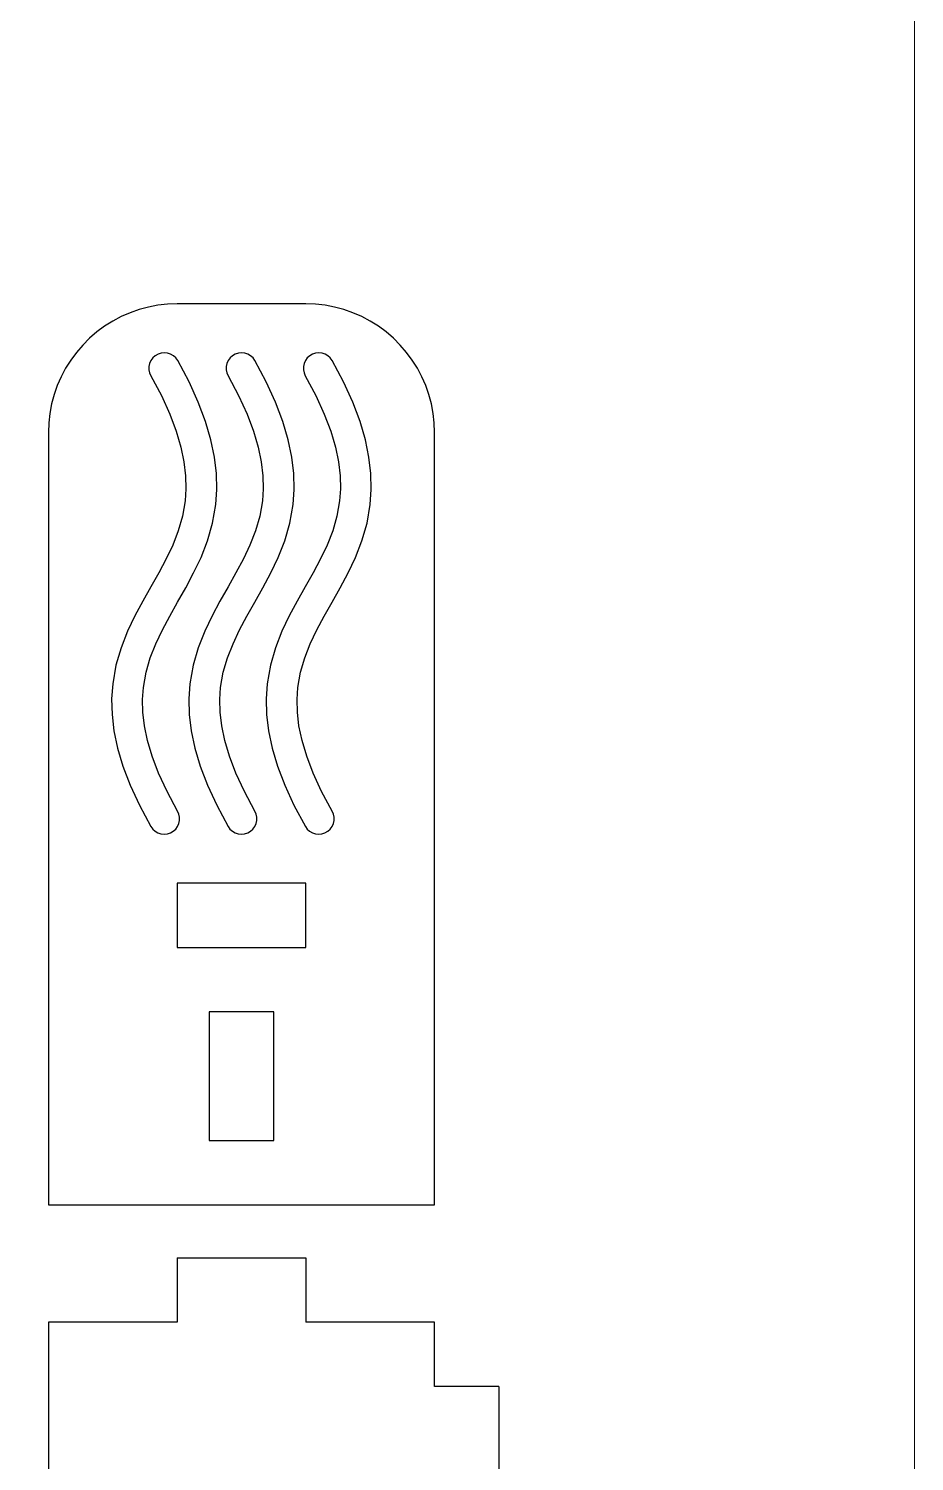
# Model space of a CAD drawing. Header units: millimetres. Extents: x -3928 to -434, y -548 to 1409.
# Drawn here: x -2797.2 to -2728.4, y 608.3 to 719.6 of the extents above; entities that cross this region are included whole.
import ezdxf

# ---------------------------------------------------------------- set-up
doc = ezdxf.new("R2010")
doc.units = ezdxf.units.MM
doc.header["$MEASUREMENT"] = 0
doc.layers.add('layer 1', color=7, linetype='Continuous')

msp = doc.modelspace()

# ---------------------------------------------------------------- linework, layer by layer
at = {"layer": 'layer 1', "color": 250, "lineweight": 9}
msp.add_lwpolyline([(-3928.424, 422.392), (-2728.424, 422.392), (-2728.424, 1322.392), (-3928.424, 1322.392), (-3928.424, 422.392)], close=True, dxfattribs=at)
at = {"layer": 'layer 1', "color": 1, "lineweight": 25}
for points, knots in [([(-2785.6872, 698.2027), (-2785.6872, 698.2027), (-2786.4344, 698.1749), (-2786.4344, 698.1749), (-2786.4344, 698.1749), (-2786.4344, 698.1749), (-2787.1777, 698.0909), (-2787.1777, 698.0909), (-2787.1777, 698.0909), (-2787.1777, 698.0909), (-2787.9125, 697.9519), (-2787.9125, 697.9519), (-2787.9125, 697.9519), (-2787.9125, 697.9519), (-2788.6347, 697.7586), (-2788.6347, 697.7586), (-2788.6347, 697.7586), (-2788.6347, 697.7586), (-2789.3406, 697.5116), (-2789.3406, 697.5116), (-2789.3406, 697.5116), (-2789.3406, 697.5116), (-2790.026, 697.2125), (-2790.026, 697.2125), (-2790.026, 697.2125), (-2790.026, 697.2125), (-2790.6871, 696.8629), (-2790.6871, 696.8629), (-2790.6871, 696.8629), (-2790.6871, 696.8629), (-2791.3204, 696.4653), (-2791.3204, 696.4653), (-2791.3204, 696.4653), (-2791.3204, 696.4653), (-2791.9222, 696.0212), (-2791.9222, 696.0212), (-2791.9222, 696.0212), (-2791.9222, 696.0212), (-2792.4888, 695.5333), (-2792.4888, 695.5333), (-2792.4888, 695.5333), (-2792.4888, 695.5333), (-2793.0176, 695.0045), (-2793.0176, 695.0045), (-2793.0176, 695.0045), (-2793.0176, 695.0045), (-2793.5055, 694.4375), (-2793.5055, 694.4375), (-2793.5055, 694.4375), (-2793.5055, 694.4375), (-2793.9496, 693.8361), (-2793.9496, 693.8361), (-2793.9496, 693.8361), (-2793.9496, 693.8361), (-2794.3476, 693.2028), (-2794.3476, 693.2028), (-2794.3476, 693.2028), (-2794.3476, 693.2028), (-2794.6968, 692.5417), (-2794.6968, 692.5417), (-2794.6968, 692.5417), (-2794.6968, 692.5417), (-2794.996, 691.8563), (-2794.996, 691.8563), (-2794.996, 691.8563), (-2794.996, 691.8563), (-2795.2429, 691.1504), (-2795.2429, 691.1504), (-2795.2429, 691.1504), (-2795.2429, 691.1504), (-2795.4366, 690.4279), (-2795.4366, 690.4279), (-2795.4366, 690.4279), (-2795.4366, 690.4279), (-2795.5756, 689.693), (-2795.5756, 689.693), (-2795.5756, 689.693), (-2795.5756, 689.693), (-2795.6592, 688.9501), (-2795.6592, 688.9501), (-2795.6592, 688.9501), (-2795.6592, 688.9501), (-2795.6871, 688.2029), (-2795.6871, 688.2029)], [0, 0, 0, 0, 0.04545455, 0.04545455, 0.04545455, 0.04545455, 0.09090909, 0.09090909, 0.09090909, 0.09090909, 0.13636364, 0.13636364, 0.13636364, 0.13636364, 0.18181818, 0.18181818, 0.18181818, 0.18181818, 0.22727273, 0.22727273, 0.22727273, 0.22727273, 0.27272727, 0.27272727, 0.27272727, 0.27272727, 0.31818182, 0.31818182, 0.31818182, 0.31818182, 0.36363636, 0.36363636, 0.36363636, 0.36363636, 0.40909091, 0.40909091, 0.40909091, 0.40909091, 0.45454545, 0.45454545, 0.45454545, 0.45454545, 0.5, 0.5, 0.5, 0.5, 0.54545455, 0.54545455, 0.54545455, 0.54545455, 0.59090909, 0.59090909, 0.59090909, 0.59090909, 0.63636364, 0.63636364, 0.63636364, 0.63636364, 0.68181818, 0.68181818, 0.68181818, 0.68181818, 0.72727273, 0.72727273, 0.72727273, 0.72727273, 0.77272727, 0.77272727, 0.77272727, 0.77272727, 0.81818182, 0.81818182, 0.81818182, 0.81818182, 0.86363636, 0.86363636, 0.86363636, 0.86363636, 0.90909091, 0.90909091, 0.90909091, 0.90909091, 1, 1, 1, 1]), ([(-2765.6872, 688.2029), (-2765.6872, 688.2029), (-2765.7151, 688.9501), (-2765.7151, 688.9501), (-2765.7151, 688.9501), (-2765.7151, 688.9501), (-2765.799, 689.693), (-2765.799, 689.693), (-2765.799, 689.693), (-2765.799, 689.693), (-2765.938, 690.4279), (-2765.938, 690.4279), (-2765.938, 690.4279), (-2765.938, 690.4279), (-2766.1313, 691.1504), (-2766.1313, 691.1504), (-2766.1313, 691.1504), (-2766.1313, 691.1504), (-2766.3786, 691.8563), (-2766.3786, 691.8563), (-2766.3786, 691.8563), (-2766.3786, 691.8563), (-2766.6774, 692.5417), (-2766.6774, 692.5417), (-2766.6774, 692.5417), (-2766.6774, 692.5417), (-2767.027, 693.2028), (-2767.027, 693.2028), (-2767.027, 693.2028), (-2767.027, 693.2028), (-2767.425, 693.8361), (-2767.425, 693.8361), (-2767.425, 693.8361), (-2767.425, 693.8361), (-2767.8688, 694.4375), (-2767.8688, 694.4375), (-2767.8688, 694.4375), (-2767.8688, 694.4375), (-2768.3567, 695.0045), (-2768.3567, 695.0045), (-2768.3567, 695.0045), (-2768.3567, 695.0045), (-2768.8855, 695.5333), (-2768.8855, 695.5333), (-2768.8855, 695.5333), (-2768.8855, 695.5333), (-2769.4524, 696.0212), (-2769.4524, 696.0212), (-2769.4524, 696.0212), (-2769.4524, 696.0212), (-2770.0539, 696.4653), (-2770.0539, 696.4653), (-2770.0539, 696.4653), (-2770.0539, 696.4653), (-2770.6871, 696.8629), (-2770.6871, 696.8629), (-2770.6871, 696.8629), (-2770.6871, 696.8629), (-2771.3482, 697.2125), (-2771.3482, 697.2125), (-2771.3482, 697.2125), (-2771.3482, 697.2125), (-2772.0337, 697.5116), (-2772.0337, 697.5116), (-2772.0337, 697.5116), (-2772.0337, 697.5116), (-2772.7396, 697.7586), (-2772.7396, 697.7586), (-2772.7396, 697.7586), (-2772.7396, 697.7586), (-2773.4621, 697.9519), (-2773.4621, 697.9519), (-2773.4621, 697.9519), (-2773.4621, 697.9519), (-2774.1969, 698.0909), (-2774.1969, 698.0909), (-2774.1969, 698.0909), (-2774.1969, 698.0909), (-2774.9398, 698.1749), (-2774.9398, 698.1749), (-2774.9398, 698.1749), (-2774.9398, 698.1749), (-2775.6874, 698.2027), (-2775.6874, 698.2027)], [0, 0, 0, 0, 0.04545455, 0.04545455, 0.04545455, 0.04545455, 0.09090909, 0.09090909, 0.09090909, 0.09090909, 0.13636364, 0.13636364, 0.13636364, 0.13636364, 0.18181818, 0.18181818, 0.18181818, 0.18181818, 0.22727273, 0.22727273, 0.22727273, 0.22727273, 0.27272727, 0.27272727, 0.27272727, 0.27272727, 0.31818182, 0.31818182, 0.31818182, 0.31818182, 0.36363636, 0.36363636, 0.36363636, 0.36363636, 0.40909091, 0.40909091, 0.40909091, 0.40909091, 0.45454545, 0.45454545, 0.45454545, 0.45454545, 0.5, 0.5, 0.5, 0.5, 0.54545455, 0.54545455, 0.54545455, 0.54545455, 0.59090909, 0.59090909, 0.59090909, 0.59090909, 0.63636364, 0.63636364, 0.63636364, 0.63636364, 0.68181818, 0.68181818, 0.68181818, 0.68181818, 0.72727273, 0.72727273, 0.72727273, 0.72727273, 0.77272727, 0.77272727, 0.77272727, 0.77272727, 0.81818182, 0.81818182, 0.81818182, 0.81818182, 0.86363636, 0.86363636, 0.86363636, 0.86363636, 0.90909091, 0.90909091, 0.90909091, 0.90909091, 1, 1, 1, 1]), ([(-2785.6467, 658.8006), (-2785.6467, 658.8006), (-2786.4654, 660.3215), (-2786.4654, 660.3215), (-2786.4654, 660.3215), (-2786.4654, 660.3215), (-2787.1199, 661.7372), (-2787.1199, 661.7372), (-2787.1199, 661.7372), (-2787.1199, 661.7372), (-2787.6219, 663.053), (-2787.6219, 663.053), (-2787.6219, 663.053), (-2787.6219, 663.053), (-2787.9849, 664.2757), (-2787.9849, 664.2757), (-2787.9849, 664.2757), (-2787.9849, 664.2757), (-2788.2219, 665.4124), (-2788.2219, 665.4124), (-2788.2219, 665.4124), (-2788.2219, 665.4124), (-2788.3468, 666.4725), (-2788.3468, 666.4725), (-2788.3468, 666.4725), (-2788.3468, 666.4725), (-2788.3715, 667.4652), (-2788.3715, 667.4652), (-2788.3715, 667.4652), (-2788.3715, 667.4652), (-2788.3077, 668.4022), (-2788.3077, 668.4022), (-2788.3077, 668.4022), (-2788.3077, 668.4022), (-2788.1013, 669.5843), (-2788.1013, 669.5843), (-2788.1013, 669.5843), (-2788.1013, 669.5843), (-2787.7746, 670.7111), (-2787.7746, 670.7111), (-2787.7746, 670.7111), (-2787.7746, 670.7111), (-2787.346, 671.8037), (-2787.346, 671.8037), (-2787.346, 671.8037), (-2787.346, 671.8037), (-2786.8334, 672.8789), (-2786.8334, 672.8789), (-2786.8334, 672.8789), (-2786.8334, 672.8789), (-2786.2587, 673.9514), (-2786.2587, 673.9514), (-2786.2587, 673.9514), (-2786.2587, 673.9514), (-2785.6452, 675.0351), (-2785.6452, 675.0351), (-2785.6452, 675.0351), (-2785.6452, 675.0351), (-2785.0169, 676.1446), (-2785.0169, 676.1446), (-2785.0169, 676.1446), (-2785.0169, 676.1446), (-2784.4021, 677.2961), (-2784.4021, 677.2961), (-2784.4021, 677.2961), (-2784.4021, 677.2961), (-2783.8295, 678.505), (-2783.8295, 678.505), (-2783.8295, 678.505), (-2783.8295, 678.505), (-2783.3296, 679.7874), (-2783.3296, 679.7874), (-2783.3296, 679.7874), (-2783.3296, 679.7874), (-2782.9359, 681.1565), (-2782.9359, 681.1565), (-2782.9359, 681.1565), (-2782.9359, 681.1565), (-2782.6823, 682.6223), (-2782.6823, 682.6223), (-2782.6823, 682.6223), (-2782.6823, 682.6223), (-2782.6036, 683.7886), (-2782.6036, 683.7886), (-2782.6036, 683.7886), (-2782.6036, 683.7886), (-2782.6336, 685.0141), (-2782.6336, 685.0141), (-2782.6336, 685.0141), (-2782.6336, 685.0141), (-2782.7835, 686.3007), (-2782.7835, 686.3007), (-2782.7835, 686.3007), (-2782.7835, 686.3007), (-2783.0622, 687.6519), (-2783.0622, 687.6519), (-2783.0622, 687.6519), (-2783.0622, 687.6519), (-2783.4788, 689.0707), (-2783.4788, 689.0707), (-2783.4788, 689.0707), (-2783.4788, 689.0707), (-2784.0419, 690.5633), (-2784.0419, 690.5633), (-2784.0419, 690.5633), (-2784.0419, 690.5633), (-2784.7605, 692.136), (-2784.7605, 692.136), (-2784.7605, 692.136), (-2784.7605, 692.136), (-2785.6438, 693.7955), (-2785.6438, 693.7955)], [0, 0, 0, 0, 0.03448276, 0.03448276, 0.03448276, 0.03448276, 0.06896552, 0.06896552, 0.06896552, 0.06896552, 0.10344828, 0.10344828, 0.10344828, 0.10344828, 0.13793103, 0.13793103, 0.13793103, 0.13793103, 0.17241379, 0.17241379, 0.17241379, 0.17241379, 0.20689655, 0.20689655, 0.20689655, 0.20689655, 0.24137931, 0.24137931, 0.24137931, 0.24137931, 0.27586207, 0.27586207, 0.27586207, 0.27586207, 0.31034483, 0.31034483, 0.31034483, 0.31034483, 0.34482759, 0.34482759, 0.34482759, 0.34482759, 0.37931034, 0.37931034, 0.37931034, 0.37931034, 0.4137931, 0.4137931, 0.4137931, 0.4137931, 0.44827586, 0.44827586, 0.44827586, 0.44827586, 0.48275862, 0.48275862, 0.48275862, 0.48275862, 0.51724138, 0.51724138, 0.51724138, 0.51724138, 0.55172414, 0.55172414, 0.55172414, 0.55172414, 0.5862069, 0.5862069, 0.5862069, 0.5862069, 0.62068966, 0.62068966, 0.62068966, 0.62068966, 0.65517241, 0.65517241, 0.65517241, 0.65517241, 0.68965517, 0.68965517, 0.68965517, 0.68965517, 0.72413793, 0.72413793, 0.72413793, 0.72413793, 0.75862069, 0.75862069, 0.75862069, 0.75862069, 0.79310345, 0.79310345, 0.79310345, 0.79310345, 0.82758621, 0.82758621, 0.82758621, 0.82758621, 0.86206897, 0.86206897, 0.86206897, 0.86206897, 0.89655172, 0.89655172, 0.89655172, 0.89655172, 0.93103448, 0.93103448, 0.93103448, 0.93103448, 1, 1, 1, 1]), ([(-2785.6438, 693.7955), (-2785.6438, 693.7955), (-2785.7899, 693.9997), (-2785.7899, 693.9997), (-2785.7899, 693.9997), (-2785.7899, 693.9997), (-2785.9754, 694.1687), (-2785.9754, 694.1687), (-2785.9754, 694.1687), (-2785.9754, 694.1687), (-2786.1917, 694.2957), (-2786.1917, 694.2957), (-2786.1917, 694.2957), (-2786.1917, 694.2957), (-2786.4298, 694.3747), (-2786.4298, 694.3747), (-2786.4298, 694.3747), (-2786.4298, 694.3747), (-2786.6789, 694.4026), (-2786.6789, 694.4026), (-2786.6789, 694.4026), (-2786.6789, 694.4026), (-2786.9286, 694.3783), (-2786.9286, 694.3783), (-2786.9286, 694.3783), (-2786.9286, 694.3783), (-2787.1678, 694.3024), (-2787.1678, 694.3024), (-2787.1678, 694.3024), (-2787.1678, 694.3024), (-2787.3858, 694.1782), (-2787.3858, 694.1782), (-2787.3858, 694.1782), (-2787.3858, 694.1782), (-2787.5735, 694.0117), (-2787.5735, 694.0117), (-2787.5735, 694.0117), (-2787.5735, 694.0117), (-2787.7224, 693.8099), (-2787.7224, 693.8099), (-2787.7224, 693.8099), (-2787.7224, 693.8099), (-2787.8261, 693.5813), (-2787.8261, 693.5813), (-2787.8261, 693.5813), (-2787.8261, 693.5813), (-2787.8797, 693.3362), (-2787.8797, 693.3362), (-2787.8797, 693.3362), (-2787.8797, 693.3362), (-2787.8815, 693.0853), (-2787.8815, 693.0853), (-2787.8815, 693.0853), (-2787.8815, 693.0853), (-2787.8311, 692.8398), (-2787.8311, 692.8398), (-2787.8311, 692.8398), (-2787.8311, 692.8398), (-2787.7305, 692.6098), (-2787.7305, 692.6098)], [0, 0, 0, 0, 0.0625, 0.0625, 0.0625, 0.0625, 0.125, 0.125, 0.125, 0.125, 0.1875, 0.1875, 0.1875, 0.1875, 0.25, 0.25, 0.25, 0.25, 0.3125, 0.3125, 0.3125, 0.3125, 0.375, 0.375, 0.375, 0.375, 0.4375, 0.4375, 0.4375, 0.4375, 0.5, 0.5, 0.5, 0.5, 0.5625, 0.5625, 0.5625, 0.5625, 0.625, 0.625, 0.625, 0.625, 0.6875, 0.6875, 0.6875, 0.6875, 0.75, 0.75, 0.75, 0.75, 0.8125, 0.8125, 0.8125, 0.8125, 0.875, 0.875, 0.875, 0.875, 1, 1, 1, 1]), ([(-2779.6466, 658.8006), (-2779.6466, 658.8006), (-2780.4654, 660.3215), (-2780.4654, 660.3215), (-2780.4654, 660.3215), (-2780.4654, 660.3215), (-2781.1198, 661.7372), (-2781.1198, 661.7372), (-2781.1198, 661.7372), (-2781.1198, 661.7372), (-2781.6218, 663.053), (-2781.6218, 663.053), (-2781.6218, 663.053), (-2781.6218, 663.053), (-2781.9848, 664.2757), (-2781.9848, 664.2757), (-2781.9848, 664.2757), (-2781.9848, 664.2757), (-2782.2219, 665.4124), (-2782.2219, 665.4124), (-2782.2219, 665.4124), (-2782.2219, 665.4124), (-2782.3468, 666.4725), (-2782.3468, 666.4725), (-2782.3468, 666.4725), (-2782.3468, 666.4725), (-2782.3715, 667.4652), (-2782.3715, 667.4652), (-2782.3715, 667.4652), (-2782.3715, 667.4652), (-2782.3076, 668.4022), (-2782.3076, 668.4022), (-2782.3076, 668.4022), (-2782.3076, 668.4022), (-2782.1012, 669.5843), (-2782.1012, 669.5843), (-2782.1012, 669.5843), (-2782.1012, 669.5843), (-2781.7746, 670.7111), (-2781.7746, 670.7111), (-2781.7746, 670.7111), (-2781.7746, 670.7111), (-2781.3459, 671.8037), (-2781.3459, 671.8037), (-2781.3459, 671.8037), (-2781.3459, 671.8037), (-2780.8334, 672.8789), (-2780.8334, 672.8789), (-2780.8334, 672.8789), (-2780.8334, 672.8789), (-2780.2587, 673.9514), (-2780.2587, 673.9514), (-2780.2587, 673.9514), (-2780.2587, 673.9514), (-2779.6452, 675.0351), (-2779.6452, 675.0351), (-2779.6452, 675.0351), (-2779.6452, 675.0351), (-2779.0169, 676.1446), (-2779.0169, 676.1446), (-2779.0169, 676.1446), (-2779.0169, 676.1446), (-2778.402, 677.2961), (-2778.402, 677.2961), (-2778.402, 677.2961), (-2778.402, 677.2961), (-2777.8294, 678.505), (-2777.8294, 678.505), (-2777.8294, 678.505), (-2777.8294, 678.505), (-2777.3296, 679.7874), (-2777.3296, 679.7874), (-2777.3296, 679.7874), (-2777.3296, 679.7874), (-2776.9359, 681.1565), (-2776.9359, 681.1565), (-2776.9359, 681.1565), (-2776.9359, 681.1565), (-2776.6822, 682.6223), (-2776.6822, 682.6223), (-2776.6822, 682.6223), (-2776.6822, 682.6223), (-2776.6035, 683.7886), (-2776.6035, 683.7886), (-2776.6035, 683.7886), (-2776.6035, 683.7886), (-2776.6339, 685.0141), (-2776.6339, 685.0141), (-2776.6339, 685.0141), (-2776.6339, 685.0141), (-2776.7835, 686.3007), (-2776.7835, 686.3007), (-2776.7835, 686.3007), (-2776.7835, 686.3007), (-2777.0622, 687.6519), (-2777.0622, 687.6519), (-2777.0622, 687.6519), (-2777.0622, 687.6519), (-2777.4788, 689.0707), (-2777.4788, 689.0707), (-2777.4788, 689.0707), (-2777.4788, 689.0707), (-2778.0418, 690.5633), (-2778.0418, 690.5633), (-2778.0418, 690.5633), (-2778.0418, 690.5633), (-2778.7604, 692.136), (-2778.7604, 692.136), (-2778.7604, 692.136), (-2778.7604, 692.136), (-2779.6438, 693.7955), (-2779.6438, 693.7955)], [0, 0, 0, 0, 0.03448276, 0.03448276, 0.03448276, 0.03448276, 0.06896552, 0.06896552, 0.06896552, 0.06896552, 0.10344828, 0.10344828, 0.10344828, 0.10344828, 0.13793103, 0.13793103, 0.13793103, 0.13793103, 0.17241379, 0.17241379, 0.17241379, 0.17241379, 0.20689655, 0.20689655, 0.20689655, 0.20689655, 0.24137931, 0.24137931, 0.24137931, 0.24137931, 0.27586207, 0.27586207, 0.27586207, 0.27586207, 0.31034483, 0.31034483, 0.31034483, 0.31034483, 0.34482759, 0.34482759, 0.34482759, 0.34482759, 0.37931034, 0.37931034, 0.37931034, 0.37931034, 0.4137931, 0.4137931, 0.4137931, 0.4137931, 0.44827586, 0.44827586, 0.44827586, 0.44827586, 0.48275862, 0.48275862, 0.48275862, 0.48275862, 0.51724138, 0.51724138, 0.51724138, 0.51724138, 0.55172414, 0.55172414, 0.55172414, 0.55172414, 0.5862069, 0.5862069, 0.5862069, 0.5862069, 0.62068966, 0.62068966, 0.62068966, 0.62068966, 0.65517241, 0.65517241, 0.65517241, 0.65517241, 0.68965517, 0.68965517, 0.68965517, 0.68965517, 0.72413793, 0.72413793, 0.72413793, 0.72413793, 0.75862069, 0.75862069, 0.75862069, 0.75862069, 0.79310345, 0.79310345, 0.79310345, 0.79310345, 0.82758621, 0.82758621, 0.82758621, 0.82758621, 0.86206897, 0.86206897, 0.86206897, 0.86206897, 0.89655172, 0.89655172, 0.89655172, 0.89655172, 0.93103448, 0.93103448, 0.93103448, 0.93103448, 1, 1, 1, 1]), ([(-2779.6438, 693.7955), (-2779.6438, 693.7955), (-2779.7898, 693.9997), (-2779.7898, 693.9997), (-2779.7898, 693.9997), (-2779.7898, 693.9997), (-2779.9754, 694.1687), (-2779.9754, 694.1687), (-2779.9754, 694.1687), (-2779.9754, 694.1687), (-2780.1916, 694.2957), (-2780.1916, 694.2957), (-2780.1916, 694.2957), (-2780.1916, 694.2957), (-2780.4298, 694.3747), (-2780.4298, 694.3747), (-2780.4298, 694.3747), (-2780.4298, 694.3747), (-2780.6792, 694.4026), (-2780.6792, 694.4026), (-2780.6792, 694.4026), (-2780.6792, 694.4026), (-2780.9286, 694.3783), (-2780.9286, 694.3783), (-2780.9286, 694.3783), (-2780.9286, 694.3783), (-2781.1678, 694.3024), (-2781.1678, 694.3024), (-2781.1678, 694.3024), (-2781.1678, 694.3024), (-2781.3858, 694.1782), (-2781.3858, 694.1782), (-2781.3858, 694.1782), (-2781.3858, 694.1782), (-2781.5735, 694.0117), (-2781.5735, 694.0117), (-2781.5735, 694.0117), (-2781.5735, 694.0117), (-2781.7224, 693.8099), (-2781.7224, 693.8099), (-2781.7224, 693.8099), (-2781.7224, 693.8099), (-2781.8261, 693.5813), (-2781.8261, 693.5813), (-2781.8261, 693.5813), (-2781.8261, 693.5813), (-2781.8797, 693.3362), (-2781.8797, 693.3362), (-2781.8797, 693.3362), (-2781.8797, 693.3362), (-2781.8815, 693.0853), (-2781.8815, 693.0853), (-2781.8815, 693.0853), (-2781.8815, 693.0853), (-2781.831, 692.8398), (-2781.831, 692.8398), (-2781.831, 692.8398), (-2781.831, 692.8398), (-2781.7305, 692.6098), (-2781.7305, 692.6098)], [0, 0, 0, 0, 0.0625, 0.0625, 0.0625, 0.0625, 0.125, 0.125, 0.125, 0.125, 0.1875, 0.1875, 0.1875, 0.1875, 0.25, 0.25, 0.25, 0.25, 0.3125, 0.3125, 0.3125, 0.3125, 0.375, 0.375, 0.375, 0.375, 0.4375, 0.4375, 0.4375, 0.4375, 0.5, 0.5, 0.5, 0.5, 0.5625, 0.5625, 0.5625, 0.5625, 0.625, 0.625, 0.625, 0.625, 0.6875, 0.6875, 0.6875, 0.6875, 0.75, 0.75, 0.75, 0.75, 0.8125, 0.8125, 0.8125, 0.8125, 0.875, 0.875, 0.875, 0.875, 1, 1, 1, 1]), ([(-2773.6469, 658.8006), (-2773.6469, 658.8006), (-2774.4657, 660.3215), (-2774.4657, 660.3215), (-2774.4657, 660.3215), (-2774.4657, 660.3215), (-2775.1198, 661.7372), (-2775.1198, 661.7372), (-2775.1198, 661.7372), (-2775.1198, 661.7372), (-2775.6218, 663.053), (-2775.6218, 663.053), (-2775.6218, 663.053), (-2775.6218, 663.053), (-2775.9848, 664.2757), (-2775.9848, 664.2757), (-2775.9848, 664.2757), (-2775.9848, 664.2757), (-2776.2218, 665.4124), (-2776.2218, 665.4124), (-2776.2218, 665.4124), (-2776.2218, 665.4124), (-2776.3467, 666.4725), (-2776.3467, 666.4725), (-2776.3467, 666.4725), (-2776.3467, 666.4725), (-2776.3714, 667.4652), (-2776.3714, 667.4652), (-2776.3714, 667.4652), (-2776.3714, 667.4652), (-2776.3076, 668.4022), (-2776.3076, 668.4022), (-2776.3076, 668.4022), (-2776.3076, 668.4022), (-2776.1012, 669.5843), (-2776.1012, 669.5843), (-2776.1012, 669.5843), (-2776.1012, 669.5843), (-2775.7749, 670.7111), (-2775.7749, 670.7111), (-2775.7749, 670.7111), (-2775.7749, 670.7111), (-2775.3459, 671.8037), (-2775.3459, 671.8037), (-2775.3459, 671.8037), (-2775.3459, 671.8037), (-2774.8333, 672.8789), (-2774.8333, 672.8789), (-2774.8333, 672.8789), (-2774.8333, 672.8789), (-2774.2586, 673.9514), (-2774.2586, 673.9514), (-2774.2586, 673.9514), (-2774.2586, 673.9514), (-2773.6452, 675.0351), (-2773.6452, 675.0351), (-2773.6452, 675.0351), (-2773.6452, 675.0351), (-2773.0169, 676.1446), (-2773.0169, 676.1446), (-2773.0169, 676.1446), (-2773.0169, 676.1446), (-2772.402, 677.2961), (-2772.402, 677.2961), (-2772.402, 677.2961), (-2772.402, 677.2961), (-2771.8294, 678.505), (-2771.8294, 678.505), (-2771.8294, 678.505), (-2771.8294, 678.505), (-2771.3295, 679.7874), (-2771.3295, 679.7874), (-2771.3295, 679.7874), (-2771.3295, 679.7874), (-2770.9358, 681.1565), (-2770.9358, 681.1565), (-2770.9358, 681.1565), (-2770.9358, 681.1565), (-2770.6825, 682.6223), (-2770.6825, 682.6223), (-2770.6825, 682.6223), (-2770.6825, 682.6223), (-2770.6039, 683.7886), (-2770.6039, 683.7886), (-2770.6039, 683.7886), (-2770.6039, 683.7886), (-2770.6338, 685.0141), (-2770.6338, 685.0141), (-2770.6338, 685.0141), (-2770.6338, 685.0141), (-2770.7834, 686.3007), (-2770.7834, 686.3007), (-2770.7834, 686.3007), (-2770.7834, 686.3007), (-2771.0621, 687.6519), (-2771.0621, 687.6519), (-2771.0621, 687.6519), (-2771.0621, 687.6519), (-2771.4787, 689.0707), (-2771.4787, 689.0707), (-2771.4787, 689.0707), (-2771.4787, 689.0707), (-2772.0418, 690.5633), (-2772.0418, 690.5633), (-2772.0418, 690.5633), (-2772.0418, 690.5633), (-2772.7604, 692.136), (-2772.7604, 692.136), (-2772.7604, 692.136), (-2772.7604, 692.136), (-2773.6437, 693.7955), (-2773.6437, 693.7955)], [0, 0, 0, 0, 0.03448276, 0.03448276, 0.03448276, 0.03448276, 0.06896552, 0.06896552, 0.06896552, 0.06896552, 0.10344828, 0.10344828, 0.10344828, 0.10344828, 0.13793103, 0.13793103, 0.13793103, 0.13793103, 0.17241379, 0.17241379, 0.17241379, 0.17241379, 0.20689655, 0.20689655, 0.20689655, 0.20689655, 0.24137931, 0.24137931, 0.24137931, 0.24137931, 0.27586207, 0.27586207, 0.27586207, 0.27586207, 0.31034483, 0.31034483, 0.31034483, 0.31034483, 0.34482759, 0.34482759, 0.34482759, 0.34482759, 0.37931034, 0.37931034, 0.37931034, 0.37931034, 0.4137931, 0.4137931, 0.4137931, 0.4137931, 0.44827586, 0.44827586, 0.44827586, 0.44827586, 0.48275862, 0.48275862, 0.48275862, 0.48275862, 0.51724138, 0.51724138, 0.51724138, 0.51724138, 0.55172414, 0.55172414, 0.55172414, 0.55172414, 0.5862069, 0.5862069, 0.5862069, 0.5862069, 0.62068966, 0.62068966, 0.62068966, 0.62068966, 0.65517241, 0.65517241, 0.65517241, 0.65517241, 0.68965517, 0.68965517, 0.68965517, 0.68965517, 0.72413793, 0.72413793, 0.72413793, 0.72413793, 0.75862069, 0.75862069, 0.75862069, 0.75862069, 0.79310345, 0.79310345, 0.79310345, 0.79310345, 0.82758621, 0.82758621, 0.82758621, 0.82758621, 0.86206897, 0.86206897, 0.86206897, 0.86206897, 0.89655172, 0.89655172, 0.89655172, 0.89655172, 0.93103448, 0.93103448, 0.93103448, 0.93103448, 1, 1, 1, 1]), ([(-2773.6437, 693.7955), (-2773.6437, 693.7955), (-2773.7901, 693.9997), (-2773.7901, 693.9997), (-2773.7901, 693.9997), (-2773.7901, 693.9997), (-2773.9754, 694.1687), (-2773.9754, 694.1687), (-2773.9754, 694.1687), (-2773.9754, 694.1687), (-2774.1916, 694.2957), (-2774.1916, 694.2957), (-2774.1916, 694.2957), (-2774.1916, 694.2957), (-2774.4297, 694.3747), (-2774.4297, 694.3747), (-2774.4297, 694.3747), (-2774.4297, 694.3747), (-2774.6791, 694.4026), (-2774.6791, 694.4026), (-2774.6791, 694.4026), (-2774.6791, 694.4026), (-2774.9286, 694.3783), (-2774.9286, 694.3783), (-2774.9286, 694.3783), (-2774.9286, 694.3783), (-2775.1677, 694.3024), (-2775.1677, 694.3024), (-2775.1677, 694.3024), (-2775.1677, 694.3024), (-2775.3858, 694.1782), (-2775.3858, 694.1782), (-2775.3858, 694.1782), (-2775.3858, 694.1782), (-2775.5734, 694.0117), (-2775.5734, 694.0117), (-2775.5734, 694.0117), (-2775.5734, 694.0117), (-2775.7223, 693.8099), (-2775.7223, 693.8099), (-2775.7223, 693.8099), (-2775.7223, 693.8099), (-2775.826, 693.5813), (-2775.826, 693.5813), (-2775.826, 693.5813), (-2775.826, 693.5813), (-2775.8796, 693.3362), (-2775.8796, 693.3362), (-2775.8796, 693.3362), (-2775.8796, 693.3362), (-2775.8814, 693.0853), (-2775.8814, 693.0853), (-2775.8814, 693.0853), (-2775.8814, 693.0853), (-2775.831, 692.8398), (-2775.831, 692.8398), (-2775.831, 692.8398), (-2775.831, 692.8398), (-2775.7304, 692.6098), (-2775.7304, 692.6098)], [0, 0, 0, 0, 0.0625, 0.0625, 0.0625, 0.0625, 0.125, 0.125, 0.125, 0.125, 0.1875, 0.1875, 0.1875, 0.1875, 0.25, 0.25, 0.25, 0.25, 0.3125, 0.3125, 0.3125, 0.3125, 0.375, 0.375, 0.375, 0.375, 0.4375, 0.4375, 0.4375, 0.4375, 0.5, 0.5, 0.5, 0.5, 0.5625, 0.5625, 0.5625, 0.5625, 0.625, 0.625, 0.625, 0.625, 0.6875, 0.6875, 0.6875, 0.6875, 0.75, 0.75, 0.75, 0.75, 0.8125, 0.8125, 0.8125, 0.8125, 0.875, 0.875, 0.875, 0.875, 1, 1, 1, 1]), ([(-2787.7305, 692.6098), (-2787.7305, 692.6098), (-2786.9114, 691.0713), (-2786.9114, 691.0713), (-2786.9114, 691.0713), (-2786.9114, 691.0713), (-2786.2566, 689.6387), (-2786.2566, 689.6387), (-2786.2566, 689.6387), (-2786.2566, 689.6387), (-2785.7539, 688.307), (-2785.7539, 688.307), (-2785.7539, 688.307), (-2785.7539, 688.307), (-2785.3905, 687.0694), (-2785.3905, 687.0694), (-2785.3905, 687.0694), (-2785.3905, 687.0694), (-2785.1528, 685.9187), (-2785.1528, 685.9187), (-2785.1528, 685.9187), (-2785.1528, 685.9187), (-2785.0279, 684.8459), (-2785.0279, 684.8459), (-2785.0279, 684.8459), (-2785.0279, 684.8459), (-2785.0028, 683.8412), (-2785.0028, 683.8412), (-2785.0028, 683.8412), (-2785.0028, 683.8412), (-2785.067, 682.8936), (-2785.067, 682.8936), (-2785.067, 682.8936), (-2785.067, 682.8936), (-2785.2738, 681.6998), (-2785.2738, 681.6998), (-2785.2738, 681.6998), (-2785.2738, 681.6998), (-2785.6004, 680.5635), (-2785.6004, 680.5635), (-2785.6004, 680.5635), (-2785.6004, 680.5635), (-2786.0294, 679.4639), (-2786.0294, 679.4639), (-2786.0294, 679.4639), (-2786.0294, 679.4639), (-2786.542, 678.3844), (-2786.542, 678.3844), (-2786.542, 678.3844), (-2786.542, 678.3844), (-2787.1163, 677.3098), (-2787.1163, 677.3098), (-2787.1163, 677.3098), (-2787.1163, 677.3098), (-2787.7291, 676.2257), (-2787.7291, 676.2257), (-2787.7291, 676.2257), (-2787.7291, 676.2257), (-2788.357, 675.118), (-2788.357, 675.118), (-2788.357, 675.118), (-2788.357, 675.118), (-2788.9719, 673.9704), (-2788.9719, 673.9704), (-2788.9719, 673.9704), (-2788.9719, 673.9704), (-2789.5441, 672.7668), (-2789.5441, 672.7668), (-2789.5441, 672.7668), (-2789.5441, 672.7668), (-2790.044, 671.4918), (-2790.044, 671.4918), (-2790.044, 671.4918), (-2790.044, 671.4918), (-2790.4381, 670.1315), (-2790.4381, 670.1315), (-2790.4381, 670.1315), (-2790.4381, 670.1315), (-2790.6917, 668.6759), (-2790.6917, 668.6759), (-2790.6917, 668.6759), (-2790.6917, 668.6759), (-2790.7707, 667.5185), (-2790.7707, 667.5185), (-2790.7707, 667.5185), (-2790.7707, 667.5185), (-2790.7408, 666.3025), (-2790.7408, 666.3025), (-2790.7408, 666.3025), (-2790.7408, 666.3025), (-2790.5908, 665.0265), (-2790.5908, 665.0265), (-2790.5908, 665.0265), (-2790.5908, 665.0265), (-2790.3114, 663.6877), (-2790.3114, 663.6877), (-2790.3114, 663.6877), (-2790.3114, 663.6877), (-2789.8944, 662.2818), (-2789.8944, 662.2818), (-2789.8944, 662.2818), (-2789.8944, 662.2818), (-2789.3307, 660.8041), (-2789.3307, 660.8041), (-2789.3307, 660.8041), (-2789.3307, 660.8041), (-2788.6117, 659.2472), (-2788.6117, 659.2472), (-2788.6117, 659.2472), (-2788.6117, 659.2472), (-2787.7277, 657.6051), (-2787.7277, 657.6051)], [0, 0, 0, 0, 0.03448276, 0.03448276, 0.03448276, 0.03448276, 0.06896552, 0.06896552, 0.06896552, 0.06896552, 0.10344828, 0.10344828, 0.10344828, 0.10344828, 0.13793103, 0.13793103, 0.13793103, 0.13793103, 0.17241379, 0.17241379, 0.17241379, 0.17241379, 0.20689655, 0.20689655, 0.20689655, 0.20689655, 0.24137931, 0.24137931, 0.24137931, 0.24137931, 0.27586207, 0.27586207, 0.27586207, 0.27586207, 0.31034483, 0.31034483, 0.31034483, 0.31034483, 0.34482759, 0.34482759, 0.34482759, 0.34482759, 0.37931034, 0.37931034, 0.37931034, 0.37931034, 0.4137931, 0.4137931, 0.4137931, 0.4137931, 0.44827586, 0.44827586, 0.44827586, 0.44827586, 0.48275862, 0.48275862, 0.48275862, 0.48275862, 0.51724138, 0.51724138, 0.51724138, 0.51724138, 0.55172414, 0.55172414, 0.55172414, 0.55172414, 0.5862069, 0.5862069, 0.5862069, 0.5862069, 0.62068966, 0.62068966, 0.62068966, 0.62068966, 0.65517241, 0.65517241, 0.65517241, 0.65517241, 0.68965517, 0.68965517, 0.68965517, 0.68965517, 0.72413793, 0.72413793, 0.72413793, 0.72413793, 0.75862069, 0.75862069, 0.75862069, 0.75862069, 0.79310345, 0.79310345, 0.79310345, 0.79310345, 0.82758621, 0.82758621, 0.82758621, 0.82758621, 0.86206897, 0.86206897, 0.86206897, 0.86206897, 0.89655172, 0.89655172, 0.89655172, 0.89655172, 0.93103448, 0.93103448, 0.93103448, 0.93103448, 1, 1, 1, 1]), ([(-2781.7305, 692.6098), (-2781.7305, 692.6098), (-2780.9113, 691.0713), (-2780.9113, 691.0713), (-2780.9113, 691.0713), (-2780.9113, 691.0713), (-2780.2566, 689.6387), (-2780.2566, 689.6387), (-2780.2566, 689.6387), (-2780.2566, 689.6387), (-2779.7539, 688.307), (-2779.7539, 688.307), (-2779.7539, 688.307), (-2779.7539, 688.307), (-2779.3905, 687.0694), (-2779.3905, 687.0694), (-2779.3905, 687.0694), (-2779.3905, 687.0694), (-2779.1527, 685.9187), (-2779.1527, 685.9187), (-2779.1527, 685.9187), (-2779.1527, 685.9187), (-2779.0278, 684.8459), (-2779.0278, 684.8459), (-2779.0278, 684.8459), (-2779.0278, 684.8459), (-2779.0028, 683.8412), (-2779.0028, 683.8412), (-2779.0028, 683.8412), (-2779.0028, 683.8412), (-2779.067, 682.8936), (-2779.067, 682.8936), (-2779.067, 682.8936), (-2779.067, 682.8936), (-2779.2737, 681.6998), (-2779.2737, 681.6998), (-2779.2737, 681.6998), (-2779.2737, 681.6998), (-2779.6004, 680.5635), (-2779.6004, 680.5635), (-2779.6004, 680.5635), (-2779.6004, 680.5635), (-2780.0294, 679.4639), (-2780.0294, 679.4639), (-2780.0294, 679.4639), (-2780.0294, 679.4639), (-2780.542, 678.3844), (-2780.542, 678.3844), (-2780.542, 678.3844), (-2780.542, 678.3844), (-2781.1163, 677.3098), (-2781.1163, 677.3098), (-2781.1163, 677.3098), (-2781.1163, 677.3098), (-2781.7291, 676.2257), (-2781.7291, 676.2257), (-2781.7291, 676.2257), (-2781.7291, 676.2257), (-2782.357, 675.118), (-2782.357, 675.118), (-2782.357, 675.118), (-2782.357, 675.118), (-2782.9719, 673.9704), (-2782.9719, 673.9704), (-2782.9719, 673.9704), (-2782.9719, 673.9704), (-2783.5441, 672.7668), (-2783.5441, 672.7668), (-2783.5441, 672.7668), (-2783.5441, 672.7668), (-2784.044, 671.4918), (-2784.044, 671.4918), (-2784.044, 671.4918), (-2784.044, 671.4918), (-2784.438, 670.1315), (-2784.438, 670.1315), (-2784.438, 670.1315), (-2784.438, 670.1315), (-2784.692, 668.6759), (-2784.692, 668.6759), (-2784.692, 668.6759), (-2784.692, 668.6759), (-2784.7707, 667.5185), (-2784.7707, 667.5185), (-2784.7707, 667.5185), (-2784.7707, 667.5185), (-2784.7407, 666.3025), (-2784.7407, 666.3025), (-2784.7407, 666.3025), (-2784.7407, 666.3025), (-2784.5908, 665.0265), (-2784.5908, 665.0265), (-2784.5908, 665.0265), (-2784.5908, 665.0265), (-2784.3114, 663.6877), (-2784.3114, 663.6877), (-2784.3114, 663.6877), (-2784.3114, 663.6877), (-2783.8944, 662.2818), (-2783.8944, 662.2818), (-2783.8944, 662.2818), (-2783.8944, 662.2818), (-2783.331, 660.8041), (-2783.331, 660.8041), (-2783.331, 660.8041), (-2783.331, 660.8041), (-2782.6117, 659.2472), (-2782.6117, 659.2472), (-2782.6117, 659.2472), (-2782.6117, 659.2472), (-2781.7276, 657.6051), (-2781.7276, 657.6051)], [0, 0, 0, 0, 0.03448276, 0.03448276, 0.03448276, 0.03448276, 0.06896552, 0.06896552, 0.06896552, 0.06896552, 0.10344828, 0.10344828, 0.10344828, 0.10344828, 0.13793103, 0.13793103, 0.13793103, 0.13793103, 0.17241379, 0.17241379, 0.17241379, 0.17241379, 0.20689655, 0.20689655, 0.20689655, 0.20689655, 0.24137931, 0.24137931, 0.24137931, 0.24137931, 0.27586207, 0.27586207, 0.27586207, 0.27586207, 0.31034483, 0.31034483, 0.31034483, 0.31034483, 0.34482759, 0.34482759, 0.34482759, 0.34482759, 0.37931034, 0.37931034, 0.37931034, 0.37931034, 0.4137931, 0.4137931, 0.4137931, 0.4137931, 0.44827586, 0.44827586, 0.44827586, 0.44827586, 0.48275862, 0.48275862, 0.48275862, 0.48275862, 0.51724138, 0.51724138, 0.51724138, 0.51724138, 0.55172414, 0.55172414, 0.55172414, 0.55172414, 0.5862069, 0.5862069, 0.5862069, 0.5862069, 0.62068966, 0.62068966, 0.62068966, 0.62068966, 0.65517241, 0.65517241, 0.65517241, 0.65517241, 0.68965517, 0.68965517, 0.68965517, 0.68965517, 0.72413793, 0.72413793, 0.72413793, 0.72413793, 0.75862069, 0.75862069, 0.75862069, 0.75862069, 0.79310345, 0.79310345, 0.79310345, 0.79310345, 0.82758621, 0.82758621, 0.82758621, 0.82758621, 0.86206897, 0.86206897, 0.86206897, 0.86206897, 0.89655172, 0.89655172, 0.89655172, 0.89655172, 0.93103448, 0.93103448, 0.93103448, 0.93103448, 1, 1, 1, 1]), ([(-2775.7304, 692.6098), (-2775.7304, 692.6098), (-2774.9113, 691.0713), (-2774.9113, 691.0713), (-2774.9113, 691.0713), (-2774.9113, 691.0713), (-2774.2565, 689.6387), (-2774.2565, 689.6387), (-2774.2565, 689.6387), (-2774.2565, 689.6387), (-2773.7538, 688.307), (-2773.7538, 688.307), (-2773.7538, 688.307), (-2773.7538, 688.307), (-2773.3904, 687.0694), (-2773.3904, 687.0694), (-2773.3904, 687.0694), (-2773.3904, 687.0694), (-2773.1527, 685.9187), (-2773.1527, 685.9187), (-2773.1527, 685.9187), (-2773.1527, 685.9187), (-2773.0278, 684.8459), (-2773.0278, 684.8459), (-2773.0278, 684.8459), (-2773.0278, 684.8459), (-2773.0031, 683.8412), (-2773.0031, 683.8412), (-2773.0031, 683.8412), (-2773.0031, 683.8412), (-2773.0669, 682.8936), (-2773.0669, 682.8936), (-2773.0669, 682.8936), (-2773.0669, 682.8936), (-2773.2737, 681.6998), (-2773.2737, 681.6998), (-2773.2737, 681.6998), (-2773.2737, 681.6998), (-2773.6003, 680.5635), (-2773.6003, 680.5635), (-2773.6003, 680.5635), (-2773.6003, 680.5635), (-2774.0293, 679.4639), (-2774.0293, 679.4639), (-2774.0293, 679.4639), (-2774.0293, 679.4639), (-2774.5419, 678.3844), (-2774.5419, 678.3844), (-2774.5419, 678.3844), (-2774.5419, 678.3844), (-2775.1162, 677.3098), (-2775.1162, 677.3098), (-2775.1162, 677.3098), (-2775.1162, 677.3098), (-2775.729, 676.2257), (-2775.729, 676.2257), (-2775.729, 676.2257), (-2775.729, 676.2257), (-2776.357, 675.118), (-2776.357, 675.118), (-2776.357, 675.118), (-2776.357, 675.118), (-2776.9718, 673.9704), (-2776.9718, 673.9704), (-2776.9718, 673.9704), (-2776.9718, 673.9704), (-2777.5441, 672.7668), (-2777.5441, 672.7668), (-2777.5441, 672.7668), (-2777.5441, 672.7668), (-2778.0443, 671.4918), (-2778.0443, 671.4918), (-2778.0443, 671.4918), (-2778.0443, 671.4918), (-2778.438, 670.1315), (-2778.438, 670.1315), (-2778.438, 670.1315), (-2778.438, 670.1315), (-2778.692, 668.6759), (-2778.692, 668.6759), (-2778.692, 668.6759), (-2778.692, 668.6759), (-2778.7707, 667.5185), (-2778.7707, 667.5185), (-2778.7707, 667.5185), (-2778.7707, 667.5185), (-2778.7407, 666.3025), (-2778.7407, 666.3025), (-2778.7407, 666.3025), (-2778.7407, 666.3025), (-2778.5907, 665.0265), (-2778.5907, 665.0265), (-2778.5907, 665.0265), (-2778.5907, 665.0265), (-2778.3117, 663.6877), (-2778.3117, 663.6877), (-2778.3117, 663.6877), (-2778.3117, 663.6877), (-2777.8944, 662.2818), (-2777.8944, 662.2818), (-2777.8944, 662.2818), (-2777.8944, 662.2818), (-2777.331, 660.8041), (-2777.331, 660.8041), (-2777.331, 660.8041), (-2777.331, 660.8041), (-2776.6117, 659.2472), (-2776.6117, 659.2472), (-2776.6117, 659.2472), (-2776.6117, 659.2472), (-2775.7276, 657.6051), (-2775.7276, 657.6051)], [0, 0, 0, 0, 0.03448276, 0.03448276, 0.03448276, 0.03448276, 0.06896552, 0.06896552, 0.06896552, 0.06896552, 0.10344828, 0.10344828, 0.10344828, 0.10344828, 0.13793103, 0.13793103, 0.13793103, 0.13793103, 0.17241379, 0.17241379, 0.17241379, 0.17241379, 0.20689655, 0.20689655, 0.20689655, 0.20689655, 0.24137931, 0.24137931, 0.24137931, 0.24137931, 0.27586207, 0.27586207, 0.27586207, 0.27586207, 0.31034483, 0.31034483, 0.31034483, 0.31034483, 0.34482759, 0.34482759, 0.34482759, 0.34482759, 0.37931034, 0.37931034, 0.37931034, 0.37931034, 0.4137931, 0.4137931, 0.4137931, 0.4137931, 0.44827586, 0.44827586, 0.44827586, 0.44827586, 0.48275862, 0.48275862, 0.48275862, 0.48275862, 0.51724138, 0.51724138, 0.51724138, 0.51724138, 0.55172414, 0.55172414, 0.55172414, 0.55172414, 0.5862069, 0.5862069, 0.5862069, 0.5862069, 0.62068966, 0.62068966, 0.62068966, 0.62068966, 0.65517241, 0.65517241, 0.65517241, 0.65517241, 0.68965517, 0.68965517, 0.68965517, 0.68965517, 0.72413793, 0.72413793, 0.72413793, 0.72413793, 0.75862069, 0.75862069, 0.75862069, 0.75862069, 0.79310345, 0.79310345, 0.79310345, 0.79310345, 0.82758621, 0.82758621, 0.82758621, 0.82758621, 0.86206897, 0.86206897, 0.86206897, 0.86206897, 0.89655172, 0.89655172, 0.89655172, 0.89655172, 0.93103448, 0.93103448, 0.93103448, 0.93103448, 1, 1, 1, 1]), ([(-2787.7277, 657.6051), (-2787.7277, 657.6051), (-2787.5806, 657.4015), (-2787.5806, 657.4015), (-2787.5806, 657.4015), (-2787.5806, 657.4015), (-2787.3947, 657.2332), (-2787.3947, 657.2332), (-2787.3947, 657.2332), (-2787.3947, 657.2332), (-2787.1777, 657.1077), (-2787.1777, 657.1077), (-2787.1777, 657.1077), (-2787.1777, 657.1077), (-2786.9392, 657.0293), (-2786.9392, 657.0293), (-2786.9392, 657.0293), (-2786.9392, 657.0293), (-2786.6898, 657.0029), (-2786.6898, 657.0029), (-2786.6898, 657.0029), (-2786.6898, 657.0029), (-2786.44, 657.0286), (-2786.44, 657.0286), (-2786.44, 657.0286), (-2786.44, 657.0286), (-2786.2016, 657.1055), (-2786.2016, 657.1055), (-2786.2016, 657.1055), (-2786.2016, 657.1055), (-2785.9839, 657.2304), (-2785.9839, 657.2304), (-2785.9839, 657.2304), (-2785.9839, 657.2304), (-2785.7973, 657.398), (-2785.7973, 657.398), (-2785.7973, 657.398), (-2785.7973, 657.398), (-2785.6491, 657.6005), (-2785.6491, 657.6005), (-2785.6491, 657.6005), (-2785.6491, 657.6005), (-2785.5468, 657.8294), (-2785.5468, 657.8294), (-2785.5468, 657.8294), (-2785.5468, 657.8294), (-2785.4943, 658.075), (-2785.4943, 658.075), (-2785.4943, 658.075), (-2785.4943, 658.075), (-2785.4935, 658.3258), (-2785.4935, 658.3258), (-2785.4935, 658.3258), (-2785.4935, 658.3258), (-2785.5451, 658.5713), (-2785.5451, 658.5713), (-2785.5451, 658.5713), (-2785.5451, 658.5713), (-2785.6467, 658.8006), (-2785.6467, 658.8006)], [0, 0, 0, 0, 0.0625, 0.0625, 0.0625, 0.0625, 0.125, 0.125, 0.125, 0.125, 0.1875, 0.1875, 0.1875, 0.1875, 0.25, 0.25, 0.25, 0.25, 0.3125, 0.3125, 0.3125, 0.3125, 0.375, 0.375, 0.375, 0.375, 0.4375, 0.4375, 0.4375, 0.4375, 0.5, 0.5, 0.5, 0.5, 0.5625, 0.5625, 0.5625, 0.5625, 0.625, 0.625, 0.625, 0.625, 0.6875, 0.6875, 0.6875, 0.6875, 0.75, 0.75, 0.75, 0.75, 0.8125, 0.8125, 0.8125, 0.8125, 0.875, 0.875, 0.875, 0.875, 1, 1, 1, 1]), ([(-2781.7276, 657.6051), (-2781.7276, 657.6051), (-2781.5805, 657.4015), (-2781.5805, 657.4015), (-2781.5805, 657.4015), (-2781.5805, 657.4015), (-2781.3946, 657.2332), (-2781.3946, 657.2332), (-2781.3946, 657.2332), (-2781.3946, 657.2332), (-2781.1777, 657.1077), (-2781.1777, 657.1077), (-2781.1777, 657.1077), (-2781.1777, 657.1077), (-2780.9392, 657.0293), (-2780.9392, 657.0293), (-2780.9392, 657.0293), (-2780.9392, 657.0293), (-2780.6898, 657.0029), (-2780.6898, 657.0029), (-2780.6898, 657.0029), (-2780.6898, 657.0029), (-2780.44, 657.0286), (-2780.44, 657.0286), (-2780.44, 657.0286), (-2780.44, 657.0286), (-2780.2015, 657.1055), (-2780.2015, 657.1055), (-2780.2015, 657.1055), (-2780.2015, 657.1055), (-2779.9839, 657.2304), (-2779.9839, 657.2304), (-2779.9839, 657.2304), (-2779.9839, 657.2304), (-2779.7972, 657.398), (-2779.7972, 657.398), (-2779.7972, 657.398), (-2779.7972, 657.398), (-2779.6491, 657.6005), (-2779.6491, 657.6005), (-2779.6491, 657.6005), (-2779.6491, 657.6005), (-2779.5468, 657.8294), (-2779.5468, 657.8294), (-2779.5468, 657.8294), (-2779.5468, 657.8294), (-2779.4942, 658.075), (-2779.4942, 658.075), (-2779.4942, 658.075), (-2779.4942, 658.075), (-2779.4935, 658.3258), (-2779.4935, 658.3258), (-2779.4935, 658.3258), (-2779.4935, 658.3258), (-2779.545, 658.5713), (-2779.545, 658.5713), (-2779.545, 658.5713), (-2779.545, 658.5713), (-2779.6466, 658.8006), (-2779.6466, 658.8006)], [0, 0, 0, 0, 0.0625, 0.0625, 0.0625, 0.0625, 0.125, 0.125, 0.125, 0.125, 0.1875, 0.1875, 0.1875, 0.1875, 0.25, 0.25, 0.25, 0.25, 0.3125, 0.3125, 0.3125, 0.3125, 0.375, 0.375, 0.375, 0.375, 0.4375, 0.4375, 0.4375, 0.4375, 0.5, 0.5, 0.5, 0.5, 0.5625, 0.5625, 0.5625, 0.5625, 0.625, 0.625, 0.625, 0.625, 0.6875, 0.6875, 0.6875, 0.6875, 0.75, 0.75, 0.75, 0.75, 0.8125, 0.8125, 0.8125, 0.8125, 0.875, 0.875, 0.875, 0.875, 1, 1, 1, 1]), ([(-2775.7276, 657.6051), (-2775.7276, 657.6051), (-2775.5805, 657.4015), (-2775.5805, 657.4015), (-2775.5805, 657.4015), (-2775.5805, 657.4015), (-2775.3946, 657.2332), (-2775.3946, 657.2332), (-2775.3946, 657.2332), (-2775.3946, 657.2332), (-2775.1776, 657.1077), (-2775.1776, 657.1077), (-2775.1776, 657.1077), (-2775.1776, 657.1077), (-2774.9391, 657.0293), (-2774.9391, 657.0293), (-2774.9391, 657.0293), (-2774.9391, 657.0293), (-2774.6897, 657.0029), (-2774.6897, 657.0029), (-2774.6897, 657.0029), (-2774.6897, 657.0029), (-2774.4403, 657.0286), (-2774.4403, 657.0286), (-2774.4403, 657.0286), (-2774.4403, 657.0286), (-2774.2015, 657.1055), (-2774.2015, 657.1055), (-2774.2015, 657.1055), (-2774.2015, 657.1055), (-2773.9838, 657.2304), (-2773.9838, 657.2304), (-2773.9838, 657.2304), (-2773.9838, 657.2304), (-2773.7972, 657.398), (-2773.7972, 657.398), (-2773.7972, 657.398), (-2773.7972, 657.398), (-2773.649, 657.6005), (-2773.649, 657.6005), (-2773.649, 657.6005), (-2773.649, 657.6005), (-2773.5467, 657.8294), (-2773.5467, 657.8294), (-2773.5467, 657.8294), (-2773.5467, 657.8294), (-2773.4942, 658.075), (-2773.4942, 658.075), (-2773.4942, 658.075), (-2773.4942, 658.075), (-2773.4935, 658.3258), (-2773.4935, 658.3258), (-2773.4935, 658.3258), (-2773.4935, 658.3258), (-2773.5453, 658.5713), (-2773.5453, 658.5713), (-2773.5453, 658.5713), (-2773.5453, 658.5713), (-2773.6469, 658.8006), (-2773.6469, 658.8006)], [0, 0, 0, 0, 0.0625, 0.0625, 0.0625, 0.0625, 0.125, 0.125, 0.125, 0.125, 0.1875, 0.1875, 0.1875, 0.1875, 0.25, 0.25, 0.25, 0.25, 0.3125, 0.3125, 0.3125, 0.3125, 0.375, 0.375, 0.375, 0.375, 0.4375, 0.4375, 0.4375, 0.4375, 0.5, 0.5, 0.5, 0.5, 0.5625, 0.5625, 0.5625, 0.5625, 0.625, 0.625, 0.625, 0.625, 0.6875, 0.6875, 0.6875, 0.6875, 0.75, 0.75, 0.75, 0.75, 0.8125, 0.8125, 0.8125, 0.8125, 0.875, 0.875, 0.875, 0.875, 1, 1, 1, 1])]:
    msp.add_open_spline(points, degree=3, knots=knots, dxfattribs=at)
for points in [[(-2775.6874, 698.2027), (-2775.6874, 698.2027), (-2785.6872, 698.2027), (-2785.6872, 698.2027)], [(-2795.6871, 688.2029), (-2795.6871, 688.2029), (-2795.6871, 628.2028), (-2795.6871, 628.2028)], [(-2765.6872, 628.2028), (-2765.6872, 628.2028), (-2765.6872, 688.2029), (-2765.6872, 688.2029)], [(-2785.6872, 653.2028), (-2785.6872, 653.2028), (-2785.6872, 648.2028), (-2785.6872, 648.2028)], [(-2775.6874, 653.2028), (-2775.6874, 653.2028), (-2785.6872, 653.2028), (-2785.6872, 653.2028)], [(-2775.6874, 648.2028), (-2775.6874, 648.2028), (-2775.6874, 653.2028), (-2775.6874, 653.2028)], [(-2785.6872, 648.2028), (-2785.6872, 648.2028), (-2775.6874, 648.2028), (-2775.6874, 648.2028)], [(-2783.1871, 643.2029), (-2783.1871, 643.2029), (-2783.1871, 633.2027), (-2783.1871, 633.2027)], [(-2778.1872, 643.2029), (-2778.1872, 643.2029), (-2783.1871, 643.2029), (-2783.1871, 643.2029)], [(-2778.1872, 633.2027), (-2778.1872, 633.2027), (-2778.1872, 643.2029), (-2778.1872, 643.2029)], [(-2783.1871, 633.2027), (-2783.1871, 633.2027), (-2778.1872, 633.2027), (-2778.1872, 633.2027)], [(-2795.6871, 628.2028), (-2795.6871, 628.2028), (-2765.6872, 628.2028), (-2765.6872, 628.2028)], [(-2785.6885, 624.1), (-2785.6885, 624.1), (-2785.6885, 619.1), (-2785.6885, 619.1)], [(-2785.6885, 624.1), (-2785.6885, 624.1), (-2775.6883, 624.1), (-2775.6883, 624.1)], [(-2775.6883, 624.1), (-2775.6883, 624.1), (-2775.6883, 619.1), (-2775.6883, 619.1)], [(-2795.6883, 619.1), (-2795.6883, 619.1), (-2795.6883, 599.1), (-2795.6883, 599.1)], [(-2785.6885, 619.1), (-2785.6885, 619.1), (-2795.6883, 619.1), (-2795.6883, 619.1)], [(-2765.6884, 619.1), (-2765.6884, 619.1), (-2775.6883, 619.1), (-2775.6883, 619.1)], [(-2765.6884, 614.1001), (-2765.6884, 614.1001), (-2765.6884, 619.1), (-2765.6884, 619.1)], [(-2760.6882, 614.1001), (-2760.6882, 614.1001), (-2765.6884, 614.1001), (-2765.6884, 614.1001)], [(-2760.6882, 614.1001), (-2760.6882, 614.1001), (-2760.6882, 604.0999), (-2760.6882, 604.0999)]]:
    msp.add_open_spline(points, degree=3, dxfattribs=at)

doc.saveas('drawing.dxf')
